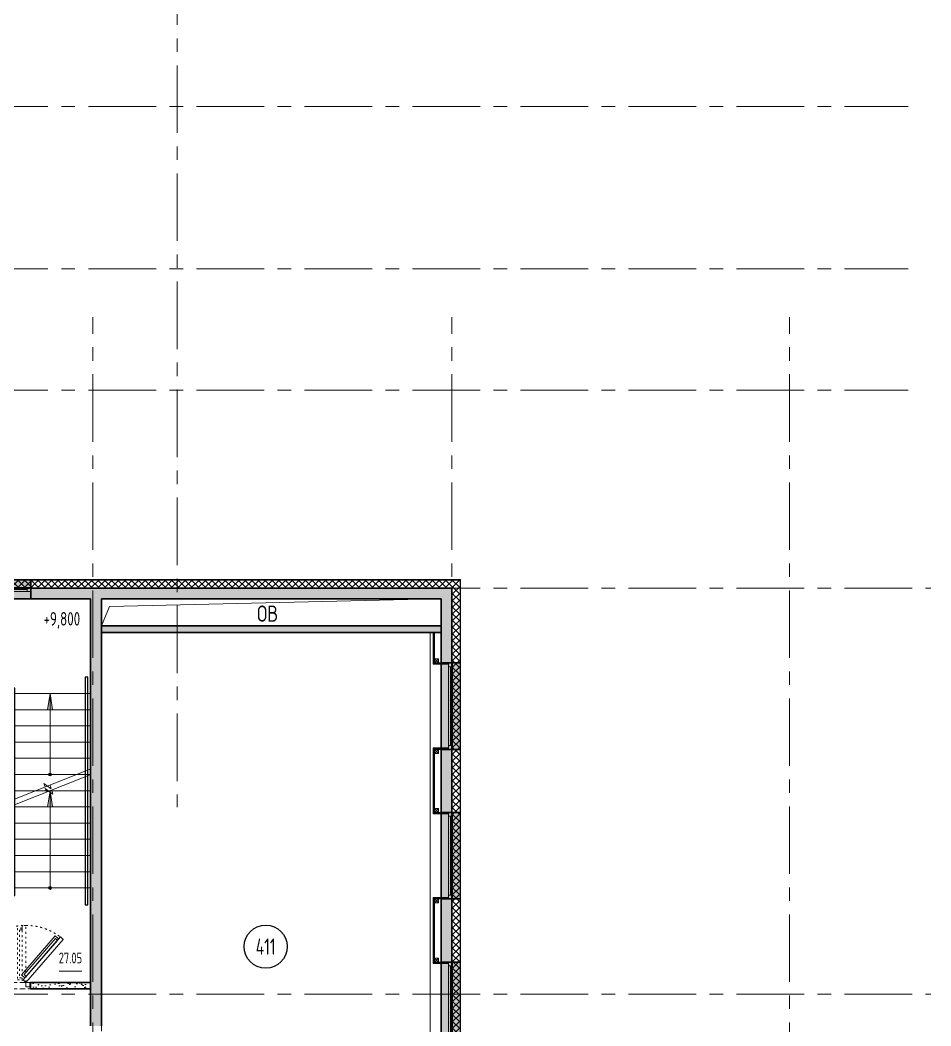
# Model space of a CAD drawing. Header units: millimetres. Extents: x -265044 to 366616, y 0 to 292181.
# Drawn here: x 249181 to 266044, y 74580 to 93203 of the extents above; entities that cross this region are included whole.
import ezdxf
from ezdxf import colors
from ezdxf.entities.mleader import LeaderData, LeaderLine
from ezdxf.enums import TextEntityAlignment as Align
from ezdxf.math import Vec2, Vec3

# ---------------------------------------------------------------- set-up
doc = ezdxf.new("R2010")
doc.units = ezdxf.units.MM
doc.header["$MEASUREMENT"] = 0
for name, pattern in [('ACAD_ISO03W100', [30, 12, -18]), ('ADSK_Штриховая_ш2 п1', [3, 2, -1]), ('CENTER', [2, 1.25, -0.25, 0.25, -0.25])]:
    doc.linetypes.add(name, pattern=pattern)
doc.layers.get('0').update_dxf_attribs({"color": 250, "lineweight": 9})
for name, color, linetype, lineweight in [('_0', 250, 'Continuous', 9), ('АР_ГКЛ', 250, 'Continuous', 5), ('АР_Двери', 5, 'Continuous', 18), ('АР_Лестницы', 250, 'Continuous', 15), ('АР_Лестницы ограждение', 94, 'Continuous', 25), ('АР_Маркер экспликации', 239, 'Continuous', 13), ('АР_Навесной фасад', 5, 'Continuous', 5), ('АР_Номер помещения', 1, 'Continuous', 25), ('АР_Окна БЛОК', 250, 'Continuous', 13), ('АР_Оси', 193, 'Continuous', 9), ('АР_Отметки', 250, 'Continuous', 15), ('АР_Перегородки газоблок', 165, 'Continuous', 30), ('АР_Перегородки газоблок_Штрих', 165, 'Continuous', 5), ('АР_Подоконники', 163, 'Continuous', 9), ('АР_Помещения_площадь', 19, 'Continuous', 9), ('АР_Сущ Несущая стена', 202, 'Continuous', 30), ('АР_тонкая линия', 250, 'Continuous', 0), ('АР_Утеплитель', 250, 'Continuous', 9), ('АР_Штриховка монолит', 250, 'Continuous', 9)]:
    doc.layers.add(name, color=color, linetype=linetype, lineweight=lineweight)
doc.layers.add('АР_Отверстия', color=251, linetype='Continuous')
doc.styles.add('ICOCPEUR', font='isocpeur.ttf')
doc.styles.add('ISOCPEUR', font='isocpeur.ttf', dxfattribs={"width": 0.7})
doc.styles.get("Standard").update_dxf_attribs({"font": 'isocpeur.ttf'})

# ---------------------------------------------------------------- blocks, each defined once
blk = doc.blocks.new('*U371')
h = blk.add_hatch(color=8)
h.dxf.hatch_style = 1
h.paths.add_polyline_path([(-1600, -140), (0, -140), (0, 220), (-1600, 220)])
at = {"color": 8, "lineweight": 30}
for p, q in [((-1600, -140), (-1600, 220)), ((0, -140), (0, 220))]:
    blk.add_line(p, q, dxfattribs=at)
at = {"color": 8}
for p, q in [((0, 220), (-1600, 220)), ((-1600, 70), (0, 70)), ((-1600, 0), (0, 0)), ((-1530, 0), (-1530, 70)), ((-1530, 35), (-70, 35)), ((-70, 0), (-70, 70)), ((-1600, -140), (0, -140)), ((-1600, -140), (-1600, -140)), ((-1600, -140), (-1600, -140)), ((0, -140), (0, -140)), ((0, -140), (0, -140))]:
    blk.add_line(p, q, dxfattribs=at)
blk = doc.blocks.new('*U194')
at = {"layer": 'АР_Номер помещения', "color": 8}
blk.add_circle((-20924, -2974), 400, dxfattribs=at)
at = {"layer": 'АР_Помещения_площадь', "color": 8}
blk.add_line((-18301, -10734), (-18723, -10734), dxfattribs=at)
at = {"color": 8, "style": 'ISOCPEUR', "width": 0.7, "flags": 1}
blk.add_attdef('КАТЕГОРИЯ', (-499, -2092), '', height=250, dxfattribs=at)
at = {"layer": 'АР_Номер помещения', "color": 8, "style": 'ISOCPEUR', "width": 0.7}
blk.add_attdef('НОМЕР_ПОМЕЩЕНИЯ', text='', height=300, dxfattribs=at).set_placement((-20924, -2974), align=Align.MIDDLE_CENTER)
at = {"layer": 'АР_Помещения_площадь', "color": 8, "lineweight": 30, "width": 0.7, "flags": 104}
blk.add_attdef('ИМЯ_ПОМЕЩЕНИЯ', text='', height=100, dxfattribs=at).set_placement((158, 1217), align=Align.MIDDLE_CENTER)
at = {"layer": 'АР_Помещения_площадь', "color": 8, "style": 'ISOCPEUR', "width": 0.7}
blk.add_attdef('ПЛОЩАДЬ_ПОМЕЩЕНИЯ', text='', height=200, dxfattribs=at).set_placement((-18296, -10487), align=Align.MIDDLE_RIGHT)
blk = doc.blocks.new('*U197')
at = {"layer": 'АР_Номер помещения', "color": 8}
blk.add_circle((-17352, 2483), 400, dxfattribs=at)
at = {"layer": 'АР_Помещения_площадь', "color": 8}
blk.add_line((-14059, -3989), (-14481, -3989), dxfattribs=at)
at = {"color": 8, "style": 'ISOCPEUR', "width": 0.7, "flags": 1}
blk.add_attdef('КАТЕГОРИЯ', (-499, -2092), '', height=250, dxfattribs=at)
at = {"layer": 'АР_Номер помещения', "color": 8, "style": 'ISOCPEUR', "width": 0.7}
blk.add_attdef('НОМЕР_ПОМЕЩЕНИЯ', text='', height=300, dxfattribs=at).set_placement((-17352, 2483), align=Align.MIDDLE_CENTER)
at = {"layer": 'АР_Помещения_площадь', "color": 8, "lineweight": 30, "width": 0.7, "flags": 104}
blk.add_attdef('ИМЯ_ПОМЕЩЕНИЯ', text='', height=100, dxfattribs=at).set_placement((158, 1217), align=Align.MIDDLE_CENTER)
at = {"layer": 'АР_Помещения_площадь', "color": 8, "style": 'ISOCPEUR', "width": 0.7}
blk.add_attdef('ПЛОЩАДЬ_ПОМЕЩЕНИЯ', text='', height=200, dxfattribs=at).set_placement((-14054, -3742), align=Align.MIDDLE_RIGHT)
blk = doc.blocks.new('_DotSmall')
at = {"color": 8, "linetype": 'ByBlock', "const_width": 0.5}
blk.add_lwpolyline([(-0.0625, 0, 1), (0.0625, 0, 1)], format="xyb", close=True, dxfattribs=at)
blk = doc.blocks.new('дв.1700')
at = {"layer": 'АР_Двери', "color": 8}
for points in [[(-87, 0), (-87, -80), (-70, -80), (-70, 0), (-87, 0)], [(-70, -80), (-70, 0), (0, 0), (0, -30), (0, -30), (0, -80), (-70, -80)], [(1596, -80), (1596, 0), (1526, 0), (1526, -30), (1526, -30), (1526, -80), (1596, -80)], [(1613, 0), (1613, -80), (1596, -80), (1596, 0), (1613, 0)]]:
    blk.add_lwpolyline(points, dxfattribs=at)
for points in [[(0, -80), (-692, -876), (-639, -922), (53, -126)], [(20, -164), (-606, -884), (-542, -940), (84, -219)], [(1997, -150), (1526, -150), (1526, -80), (1997, -80)], [(1947, -235), (1576, -235), (1576, -150), (1947, -150)], [(1912, -200), (1611, -200), (1611, -150), (1912, -150)], [(-3, -190), (-583, -858), (-546, -890), (35, -223)]]:
    blk.add_lwpolyline(points, close=True, dxfattribs=at)
at = {"layer": 'АР_Двери', "color": 8, "linetype": 'ACAD_ISO03W100', "ltscale": 3}
for points in [[(0, -80), (0, -1135), (70, -1135), (70, -80)], [(1456, -551), (1456, -80), (1526, -80), (1526, -551)]]:
    blk.add_lwpolyline(points, close=True, dxfattribs=at)
for points in [[(70, -1050), (70, -1085), (155, -1085), (155, -130), (70, -130), (70, -165)], [(70, -1050), (120, -1050), (120, -165), (70, -165)], [(1456, -466), (1456, -501), (1371, -501), (1371, -130), (1456, -130), (1456, -165)], [(1456, -466), (1406, -466), (1406, -165), (1456, -165)]]:
    blk.add_lwpolyline(points, dxfattribs=at)
for centre, radius, start, end in [((0, -80), 1055, 229, 0), ((1526, -80), 471, 180, 351.4758)]:
    blk.add_arc(centre, radius, start, end, dxfattribs=at)
blk = doc.blocks.new('A$Ce02d65bd')
at = {"color": 8, "ltscale": 100}
for points in [[(0, 0), (0, 75), (75, 75), (75, 0), (0, 0)], [(0, 0), (75, 75)], [(0, 75), (75, 0)]]:
    blk.add_lwpolyline(points, dxfattribs=at)
blk = doc.blocks.new('*U31')
h = blk.add_hatch(color=8)
h.dxf.hatch_style = 1
edge = h.paths.add_edge_path()
edge.add_arc((0, 0), 27.6, 359.64, 719.64)
h = blk.add_hatch(color=8)
h.dxf.hatch_style = 1
h.paths.add_polyline_path([(1500, -44), (1500, 44), (1800, 0)])
at = {"color": 8}
blk.add_line((1800, 0), (0, 0), dxfattribs=at)
blk.add_lwpolyline([(1500, 44), (1500, -44), (1800, 0), (1500, 44)], dxfattribs=at)
blk.add_circle((0, 0), 27.6, dxfattribs=at)
blk = doc.blocks.new('*U1462')
h = blk.add_hatch(color=8)
h.dxf.hatch_style = 1
edge = h.paths.add_edge_path()
edge.add_arc((0, 0), 27.6, 359.64, 719.64)
h = blk.add_hatch(color=8)
h.dxf.hatch_style = 1
h.paths.add_polyline_path([(3300, -44), (3300, 44), (3600, 0)])
at = {"color": 8}
blk.add_line((3600, 0), (0, 0), dxfattribs=at)
blk.add_lwpolyline([(3300, 44), (3300, -44), (3600, 0), (3300, 44)], dxfattribs=at)
blk.add_circle((0, 0), 27.6, dxfattribs=at)
blk = doc.blocks.new('*U21')
h = blk.add_hatch(color=8)
h.dxf.hatch_style = 1
edge = h.paths.add_edge_path()
edge.add_arc((0, 0), 27.6, 359.64, 719.64)
h = blk.add_hatch(color=8)
h.dxf.hatch_style = 1
h.paths.add_polyline_path([(1200, -44), (1200, 44), (1500, 0)])
at = {"color": 8}
blk.add_line((1500, 0), (0, 0), dxfattribs=at)
blk.add_lwpolyline([(1200, 44), (1200, -44), (1500, 0), (1200, 44)], dxfattribs=at)
blk.add_circle((0, 0), 27.6, dxfattribs=at)
blk = doc.blocks.new('A$C26e509ed')
at = {"layer": 'АР_Лестницы', "color": 8, "ltscale": 100}
for p, q in [((2308, -1751), (0, -1751)), ((3810, -1751), (2308, -1751)), ((1502, -2051), (0, -2051)), ((3810, -2051), (2308, -2051)), ((1502, -2351), (0, -2351)), ((3810, -2351), (2308, -2351)), ((1502, -2651), (0, -2651)), ((3810, -2651), (2308, -2651)), ((1502, -2951), (0, -2951)), ((3810, -2951), (2308, -2951)), ((3813, -3144), (2308, -3744)), ((1502, -3251), (0, -3251)), ((3810, -3251), (2308, -3251)), ((3813, -3251), (2308, -3851)), ((1502, -3551), (0, -3551)), ((3810, -3551), (2308, -3551)), ((1502, -3851), (0, -3851)), ((3810, -3851), (2308, -3851)), ((1502, -4151), (0, -4151)), ((3810, -4151), (2308, -4151)), ((1502, -4451), (0, -4451)), ((3810, -4451), (2308, -4451)), ((1502, -4751), (0, -4751)), ((3810, -4751), (2308, -4751)), ((1502, -5051), (0, -5051)), ((3810, -5051), (2308, -5051)), ((0, -5351), (2308, -5351)), ((3810, -5351), (2308, -5351))]:
    blk.add_line(p, q, dxfattribs=at)
for points in [[(1502, -5351), (1503, -1751)], [(2308, -5351), (2308, -1751)]]:
    blk.add_lwpolyline(points, dxfattribs=at)
at = {"layer": 'АР_Лестницы ограждение', "color": 8, "ltscale": 100}
for p, q in [((2408, -5490), (2408, -4018)), ((1402, -5490), (2408, -5490)), ((1452, -5440), (2358, -5440))]:
    blk.add_line(p, q, dxfattribs=at)
for points in [[(50, -5652), (100, -5652), (100, -1451), (50, -1451)], [(3710, -5663), (3760, -5663), (3760, -1449), (3710, -1449)]]:
    blk.add_lwpolyline(points, close=True, dxfattribs=at)
for points in [[(2408, -4064), (2408, -3409), (2408, -1651), (1402, -1651)], [(1402, -1651), (1402, -5490)], [(1452, -1701), (2358, -1701), (2358, -3409), (2358, -4104)], [(1452, -5490), (1452, -1701)], [(2358, -4049), (2358, -5440)], [(1658, -5673), (1658, -5673)]]:
    blk.add_lwpolyline(points, dxfattribs=at)
at = {"layer": 'АР_Лестницы', "color": 8, "ltscale": 100, "xscale": -1}
for name, p, rotation in [('*U1462', (751, -1751), 90), ('*U21', (3059, -3251), 270), ('*U31', (3059, -5351), 270)]:
    blk.add_blockref(name, p, dxfattribs=dict(at, rotation=rotation))

msp = doc.modelspace()

# ---------------------------------------------------------------- hatches: boundary and pattern name
at = {"layer": 'АР_Перегородки газоблок_Штрих', "ltscale": 100}
h = msp.add_hatch(dxfattribs=at)
h.set_pattern_fill('AR-CONC', color=8, scale=30)
h.set_pattern_definition([(50, (0, -100), (215.17805, -18.82564), [22.5, -247.5]), (355, (0, -100), (-41.6254, 225.65764), [18, -198]), (100.451444, (17.93, -101.57), (173.55265, 206.832), [19.12206, -210.34263]), (46.1842, (0, -40), (320.1724, -49.65578), [33.75, -371.25]), (96.63564, (26.68, -44.14), (280.3986, 292.23558), [28.6831, -315.51413]), (351.18416, (0, -40), (280.3986, 292.2356), [27, -297]), (21, (30, -55), (179.07212, -120.78567), [22.5, -247.5]), (326, (30, -55), (72.9946, 217.54501), [18, -198]), (71.451445, (44.92, -65.07), (252.06671, 96.75935), [19.12206, -210.34263]), (37.5, (0, -100), (3.647957, 99.868156), [0, -195.6, 0, -201, 0, -198.75]), (7.5, (0, -100), (78.92086, 118.323514), [0, -114.6, 0, -191.1, 0, -75.75]), (327.5, (-66.9, -100), (160.14673, -6.766462), [0, -75, 0, -234, 0, -310.5]), (317.5, (-96.9, -100), (174.95585, 30.031495), [0, -97.5, 0, -155.4, 0, -220.5])])
h.paths.add_polyline_path([(250685.3, 81986.1), (256975.6, 81986.1), (256975.6, 81866.1), (250600.6, 81866.9), (250686, 81866.1)])
h = msp.add_hatch(dxfattribs=at)
h.set_pattern_fill('AR-CONC', color=8, scale=30)
h.set_pattern_definition([(50, (0, 0), (215.17805, -18.82564), [22.5, -247.5]), (355, (0, 0), (-41.6254, 225.65764), [18, -198]), (100.45144, (17.93, -1.57), (173.55265, 206.832), [19.12206, -210.34263]), (46.1842, (0, 60), (320.1724, -49.65578), [33.75, -371.25]), (96.63564, (26.68, 55.86), (280.3986, 292.23558), [28.6831, -315.51413]), (351.18416, (0, 60), (280.3986, 292.2356), [27, -297]), (21, (30, 45), (179.07212, -120.78567), [22.5, -247.5]), (326, (30, 45), (72.9946, 217.54501), [18, -198]), (71.451445, (44.92, 34.93), (252.06671, 96.75935), [19.12206, -210.34263]), (37.5, (0, 0), (3.647957, 99.868156), [0, -195.6, 0, -201, 0, -198.75]), (7.5, (0, 0), (78.92086, 118.323514), [0, -114.6, 0, -191.1, 0, -75.75]), (327.5, (-66.9, 0), (160.14673, -6.766462), [0, -75, 0, -234, 0, -310.5]), (317.5, (-96.9, 0), (174.95585, 30.031495), [0, -97.5, 0, -155.4, 0, -220.5])])
h.paths.add_polyline_path([(250485.6, 75385.7), (249355.6, 75385.7), (249355.6, 75265.7), (250485.6, 75265.7)])
at = {"layer": 'АР_Утеплитель', "ltscale": 100}
h = msp.add_hatch(dxfattribs=at)
h.set_pattern_fill('ANSI37', color=8, scale=700)
h.set_pattern_definition([(45, (-750086.02, 104359.21), (-61.871843, 61.871843), []), (135, (-750086.02, 104359.21), (-61.871843, -61.871843), [])])
h.paths.add_polyline_path([(263525.6, 64815.7), (257175.6, 64815.7), (257175.6, 82685.7), (246675.6, 82685.7), (246675.6, 86650.7), (211875.6, 86650.7), (211875.6, 82685.7), (206900.4, 82685.7), (206900.4, 82835.7), (211725.6, 82835.7), (211725.6, 86800.7), (246825.6, 86800.7), (246825.6, 82835.7), (257325.6, 82835.7), (257325.6, 64965.7), (263675.6, 64965.7), (263675.6, 54955.7), (250275.6, 54955.7), (250275.6, 61305.7), (242395.6, 61305.7), (242395.6, 66495.7), (234160.3, 66495.7), (234160.3, 66245.7), (234010.3, 66245.7), (234010.3, 66645.7), (242545.6, 66645.7), (242545.6, 61455.7), (250425.6, 61455.7), (250425.6, 55105.7), (263525.6, 55105.7)])
at = {"layer": 'АР_Штриховка монолит', "ltscale": 100}
h = msp.add_hatch(dxfattribs=at)
h.set_pattern_fill('ANSI35', color=8, scale=500)
h.paths.add_polyline_path([(257175.6, 82685.7), (246675.6, 82685.7), (246675.7, 82485.7), (250485.6, 82485.7), (250485.7, 74580.2), (250685.7, 74580.2), (250685.6, 82485.7), (256975.6, 82485.7), (257175.6, 82485.7)])
h = msp.add_hatch(dxfattribs=at)
h.set_pattern_fill('ANSI35', color=8, scale=500)
h.paths.add_polyline_path([(263525.6, 64815.7), (257175.6, 64815.7), (257175.6, 82486), (256975.6, 82485.3), (256975.6, 64815.7), (256875.6, 64815.7), (256875.6, 63707.4), (257175.6, 63707.4), (257175.6, 64615.7), (263325.6, 64615.7), (263525.6, 64615.7)])

# ---------------------------------------------------------------- linework, layer by layer
at = {"color": 8}
for points in [[(256828.4, 81866.1), (256828.4, 81275.7), (257117.5, 81275.7)], [(256840.9, 81866.1), (256840.9, 81288.2), (257117.5, 81288.2)], [(256853.4, 81866.1), (256853.4, 81300.7), (257060.3, 81300.7)], [(256825.6, 78505.7), (256825.6, 79725.7)], [(257115.6, 79725.7), (256825.6, 79725.7), (256825.6, 78505.7), (257115.6, 78505.7)], [(256838.1, 78518.2), (256838.1, 79713.2)], [(257115.6, 79713.2), (256838.1, 79713.2), (256838.1, 78518.2), (257115.6, 78518.2)], [(256850.6, 78530.7), (256850.6, 79700.7)], [(257115.6, 79700.7), (256850.6, 79700.7), (256850.6, 78530.7), (257115.6, 78530.7)], [(256825.6, 75735.7), (256825.6, 76955.7)], [(257115.6, 76955.7), (256825.6, 76955.7), (256825.6, 75735.7), (257115.6, 75735.7)], [(256838.1, 75748.2), (256838.1, 76943.2)], [(257115.6, 76943.2), (256838.1, 76943.2), (256838.1, 75748.2), (257115.6, 75748.2)], [(256850.6, 75760.7), (256850.6, 76930.7)], [(257115.6, 76930.7), (256850.6, 76930.7), (256850.6, 75760.7), (257115.6, 75760.7)]]:
    msp.add_lwpolyline(points, dxfattribs=at)
at = {"color": 8, "ltscale": 100}
for points in [[(256850.6, 79625.7), (256850.6, 79700.7), (256925.6, 79700.7), (256925.6, 79625.7), (256850.6, 79625.7)], [(256850.6, 79625.7), (256925.6, 79700.7)], [(256850.6, 79700.7), (256925.6, 79625.7)], [(256850.6, 78530.7), (256850.6, 78605.7), (256925.6, 78605.7), (256925.6, 78530.7), (256850.6, 78530.7)], [(256850.6, 78530.7), (256925.6, 78605.7)], [(256850.6, 78605.7), (256925.6, 78530.7)], [(256850.6, 76855.7), (256850.6, 76930.7), (256925.6, 76930.7), (256925.6, 76855.7), (256850.6, 76855.7)], [(256850.6, 76855.7), (256925.6, 76930.7)], [(256850.6, 76930.7), (256925.6, 76855.7)], [(256850.6, 75760.7), (256850.6, 75835.7), (256925.6, 75835.7), (256925.6, 75760.7), (256850.6, 75760.7)], [(256850.6, 75760.7), (256925.6, 75835.7)], [(256850.6, 75835.7), (256925.6, 75760.7)]]:
    msp.add_lwpolyline(points, dxfattribs=at)
at = {"color": 8, "lineweight": 13, "ltscale": 500}
for points in [[(249735.8, 79041.9), (249755.8, 78968.2), (249617.5, 79070.4), (249643.6, 79005.1)], [(249765.3, 78946.8), (249785.3, 78873.1), (249647, 78975.2), (249673.1, 78910)]]:
    msp.add_lwpolyline(points, dxfattribs=at)
at = {"layer": 'АР_ГКЛ', "color": 8, "ltscale": 100}
for points in [[(257115.6, 79725.7), (256825.6, 79725.7)], [(257115.6, 79713.2), (256838.1, 79713.2)], [(257115.6, 79700.7), (256850.6, 79700.7)], [(257115.6, 78505.7), (256825.6, 78505.7)], [(257115.6, 78518.2), (256838.1, 78518.2)], [(257115.6, 78530.7), (256850.6, 78530.7)], [(257115.6, 76955.7), (256825.6, 76955.7)], [(257115.6, 76943.2), (256838.1, 76943.2)], [(257115.6, 76930.7), (256850.6, 76930.7)], [(257115.6, 75735.7), (256825.6, 75735.7)], [(257115.6, 75748.2), (256838.1, 75748.2)], [(257115.6, 75760.7), (256850.6, 75760.7)]]:
    msp.add_lwpolyline(points, dxfattribs=at)
at = {"layer": 'АР_Навесной фасад', "color": 8, "ltscale": 100}
for p, q in [((257325.6, 82835.7), (246825.6, 82835.7)), ((257335.6, 82845.7), (246835.6, 82845.7)), ((257325.6, 64965.7), (257325.6, 82835.7)), ((257335.6, 64975.7), (257335.6, 82845.7))]:
    msp.add_line(p, q, dxfattribs=at)
at = {"layer": 'АР_Оси', "color": 8, "linetype": 'CENTER', "ltscale": 1000}
for p, q in [((252090.6, 134363.2), (252090.6, 78630.8)), ((182446.9, 91600.7), (265625.3, 91600.7)), ((182446.9, 88600.7), (265625.3, 88600.7)), ((250525.6, 53394.4), (250525.6, 87701.9)), ((250525.6, 53394.4), (250525.6, 87701.9)), ((257175.6, 53394.4), (257175.6, 87701.9)), ((263425.6, 53394.4), (263425.6, 87701.9)), ((182446.9, 86350.7), (265625.3, 86350.7)), ((182446.9, 82685.7), (266044, 82685.7)), ((182446.9, 75165.7), (266044, 75165.7))]:
    msp.add_line(p, q, dxfattribs=at)
at = {"layer": 'АР_Перегородки газоблок', "color": 8, "ltscale": 100}
for points in [[(250685.6, 81986.1), (256975.6, 81986.1)], [(250685.6, 81866.1), (256975.6, 81866.1)], [(249375.6, 75385.7), (250485.6, 75385.7)], [(249375.6, 75265.7), (249375.6, 75385.7)], [(250485.6, 75265.7), (249375.6, 75265.7)]]:
    msp.add_lwpolyline(points, dxfattribs=at)
at = {"layer": 'АР_Подоконники', "color": 8, "ltscale": 100}
msp.add_line((256775.6, 73860.7), (256775.6, 81866.1), dxfattribs=at)
at = {"layer": 'АР_Сущ Несущая стена', "color": 8, "ltscale": 100}
for p, q in [((257175.6, 82685.7), (246675.6, 82685.7)), ((257175.6, 64815.7), (257175.6, 82685.7)), ((250485.6, 82485.7), (246675.6, 82485.7)), ((250485.6, 82485.7), (250485.6, 74580.2)), ((256975.6, 82485.7), (250685.6, 82485.7)), ((250685.6, 82485.7), (250685.6, 74580.3)), ((256975.6, 64815.7), (256975.6, 82485.7)), ((256975.6, 77945.7), (256975.6, 79700.7)), ((256975.6, 75760.7), (256975.6, 76845.7))]:
    msp.add_line(p, q, dxfattribs=at)
at = {"layer": 'АР_тонкая линия', "color": 8, "linetype": 'ADSK_Штриховая_ш2 п1', "ltscale": 50}
for p, q in [((247675.6, 75385.7), (249375.6, 75385.7)), ((247675.6, 75265.7), (249375.6, 75265.7)), ((250685.6, 74580.3), (250685.6, 73080.2))]:
    msp.add_line(p, q, dxfattribs=at)
at = {"layer": 'АР_тонкая линия', "color": 8, "ltscale": 100}
msp.add_lwpolyline([(250685.6, 81986.1), (250838.6, 82342.9), (256882.6, 82485.7)], dxfattribs=at)

# ---------------------------------------------------------------- block references
at = {"color": 8, "lineweight": 13, "ltscale": 500}
msp.add_blockref('A$C26e509ed', (246675.6, 82485.7), dxfattribs=at)
at = {"layer": '_0', "color": 8, "lineweight": -3, "ltscale": 500, "rotation": 270}
for p in [(256853.4, 81375.7), (256851, 79700.7), (256853.4, 79700.7), (256853.4, 75835.7)]:
    msp.add_blockref('A$Ce02d65bd', p, dxfattribs=at)
at = {"layer": 'АР_Двери', "color": 8, "rotation": 180}
msp.add_blockref('дв.1700', (249288.6, 75305.7), dxfattribs=at)
at = {"layer": 'АР_Маркер экспликации', "color": 8}
ref = msp.add_blockref('*U197', (264382.4, 79580), dxfattribs=at)
ref.add_attrib('НОМЕР_ПОМЕЩЕНИЯ', '410', dxfattribs={"layer": 'АР_Номер помещения', "color": 8, "height": 300, "style": 'ISOCPEUR', "width": 0.7}).set_placement((247030.8, 82062.8), align=Align.MIDDLE_CENTER)
ref.add_attrib('ПЛОЩАДЬ_ПОМЕЩЕНИЯ', '27.05', dxfattribs={"layer": 'АР_Помещения_площадь', "color": 8, "height": 200, "style": 'ISOCPEUR', "width": 0.7}).set_placement((250328.3, 75837.9), align=Align.MIDDLE_RIGHT)
ref = msp.add_blockref('*U194', (274651.8, 79021.9), dxfattribs=at)
ref.add_attrib('НОМЕР_ПОМЕЩЕНИЯ', '411', dxfattribs={"layer": 'АР_Номер помещения', "color": 8, "height": 300, "style": 'ISOCPEUR', "width": 0.7}).set_placement((253727.4, 76048), align=Align.MIDDLE_CENTER)
ref.add_attrib('ПЛОЩАДЬ_ПОМЕЩЕНИЯ', '87.66', dxfattribs={"layer": 'АР_Помещения_площадь', "color": 8, "height": 200, "style": 'ISOCPEUR', "width": 0.7}).set_placement((256356.2, 68534.5), align=Align.MIDDLE_RIGHT)
at = {"layer": 'АР_Окна БЛОК', "color": 8}
msp.add_blockref('*U371', (249380.6, 82625.7), dxfattribs=at)
at = {"layer": 'АР_Окна БЛОК', "color": 8, "rotation": 270}
for p in [(257115.6, 79700.7), (257115.6, 76930.7), (257115.6, 74160.7)]:
    msp.add_blockref('*U371', p, dxfattribs=at)

# ---------------------------------------------------------------- texts
at = {"layer": 'АР_Отверстия', "color": 8, "ltscale": 100, "insert": (253762.1, 82213.6), "char_height": 300, "attachment_point": 5, "line_spacing_factor": 0.7, "style": 'ICOCPEUR'}
msp.add_mtext('\\A1;{\\W0.8;ОВ}', dxfattribs=at)

# ---------------------------------------------------------------- leaders
at = {"layer": 'АР_Отметки', "color": 8}
ml = msp.add_multileader_mtext('Standard', dxfattribs=at)
ml.set_content('+9,800', color=8, style='ISOCPEUR')
ml.set_leader_properties(color=8, linetype='Continuous', lineweight=-1)
ml.set_arrow_properties(name='DOTSMALL')
ml.build(insert=Vec2(0, 0))
ml.multileader.update_dxf_attribs({"has_text_frame": 1, "text_left_attachment_type": 4, "text_right_attachment_type": 4, "dogleg_length": 100, "arrow_head_size": 180})
ctx = ml.context
ctx.base_point, ctx.char_height, ctx.arrow_head_size, ctx.landing_gap_size, ctx.plane_origin = Vec3(249563.4, 81908.8), 250, 180, 50, Vec3(249314, 81248)
ctx.left_attachment, ctx.right_attachment = 4, 4
notes = []
notes.append((ctx, [(0, (0, 0, 0), (0, 0), (1, 0), 1, [])]))
ctx.mtext.insert, ctx.mtext.width, ctx.mtext.line_spacing_style, ctx.mtext.flow_direction = Vec3(249613.4, 82242.1), 852.697, 2, 5
ml = msp.add_multileader_mtext('Standard', dxfattribs=at)
ml.set_content('+9,800', color=8, style='ISOCPEUR')
ml.set_leader_properties(color=8, linetype='Continuous', lineweight=-1)
ml.set_arrow_properties(name='DOTSMALL')
ml.build(insert=Vec2(0, 0))
ml.multileader.update_dxf_attribs({"has_text_frame": 1, "text_left_attachment_type": 4, "text_right_attachment_type": 4, "dogleg_length": 100, "arrow_head_size": 180})
ctx = ml.context
ctx.base_point, ctx.char_height, ctx.arrow_head_size, ctx.landing_gap_size, ctx.plane_origin = Vec3(249563.4, 81908.8), 250, 180, 50, Vec3(249314, 81248)
ctx.left_attachment, ctx.right_attachment = 4, 4
notes.append((ctx, [(0, (0, 0, 0), (0, 0), (1, 0), 1, [])]))
ctx.mtext.insert, ctx.mtext.width, ctx.mtext.line_spacing_style, ctx.mtext.flow_direction = Vec3(249613.4, 82242.1), 852.697, 2, 5
for ctx, leaders in notes:
    for number, flags, end, landing, length, lines in leaders:
        leader = LeaderData()
        leader.index, (leader.has_last_leader_line, leader.has_dogleg_vector, leader.attachment_direction) = number, flags
        leader.last_leader_point, leader.dogleg_vector, leader.dogleg_length = Vec3(end), Vec3(landing), length
        for number, points, colour, breaks in lines:
            line = LeaderLine()
            line.index, line.vertices, line.color, line.breaks = number, Vec3.list(points), colors.encode_raw_color(colour), breaks
            leader.lines.append(line)
        ctx.leaders.append(leader)

doc.saveas('drawing.dxf')
